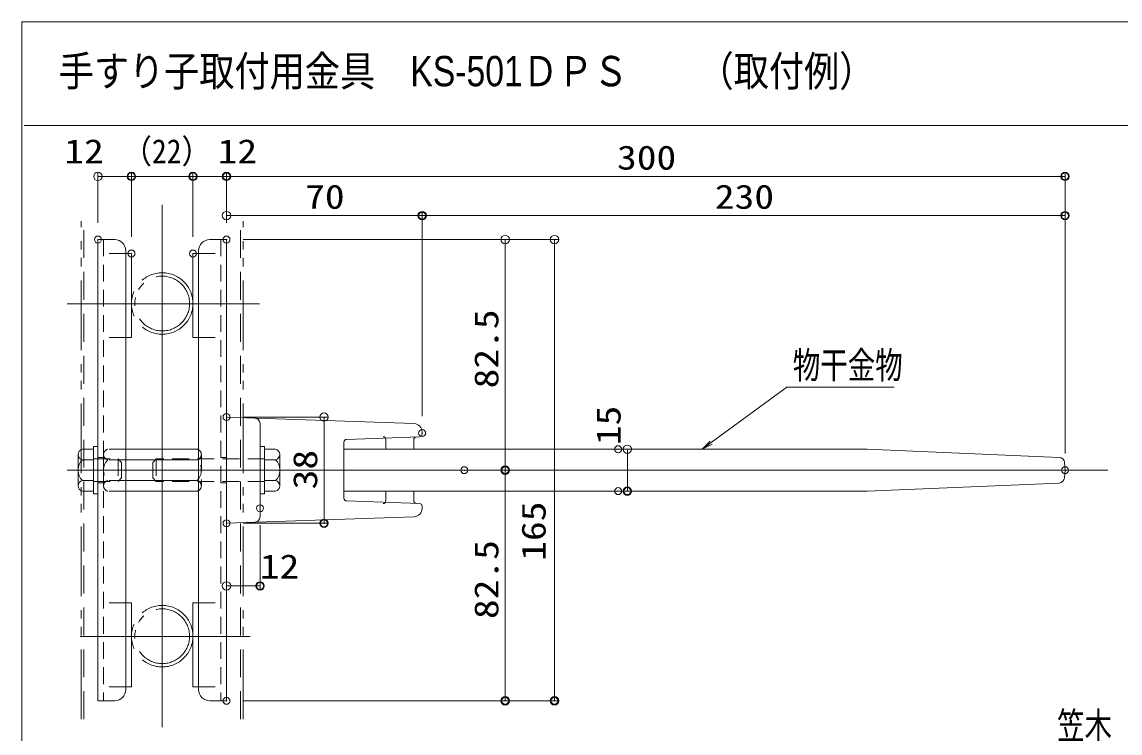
# Model space of a CAD drawing. Units: millimetres, scale not verified. Extents: x -800 to 819, y -554 to 554.
# Drawn here: x -800 to -407.1, y 299.6 to 554 of the extents above; entities that cross this region are included whole.
import ezdxf
from ezdxf.enums import TextEntityAlignment as Align

# ---------------------------------------------------------------- set-up
doc = ezdxf.new("R2010")
doc.units = ezdxf.units.MM
doc.header["$LTSCALE"] = 5
doc.header["$PDMODE"] = 32
doc.header["$PDSIZE"] = 2.5
for name, pattern in [('DASHED1', [1.8, 1.2, -0.6]), ('DASHED2', [3, 2, -1]), ('DOUBLE_CHAIN1', [8.8, 5, -1, 0.6, -0.6, 0.6, -1])]:
    doc.linetypes.add(name, pattern=pattern)
for name, color, linetype, lineweight in [('0-0_zumenwaku', 6, 'Continuous', 9), ('0-2_sunpou', 1, 'Continuous', 9), ('0-3_0', 5, 'DASHED1', 9), ('0-6_06仕上投影', 4, 'Continuous', 9), ('0-7_center', 5, 'Continuous', 9), ('0-8_ﾚｲﾔ2', 3, 'Continuous', 9), ('0-9_レイヤー_1', 5, 'Continuous', 9), ('0-B_MAZ_M', 6, 'DOUBLE_CHAIN1', 9), ('0-C_GRE_SSD', 6, 'DASHED2', 9), ('0-D_DEFPOINTS', 7, 'Continuous', 9)]:
    doc.layers.add(name, color=color, linetype=linetype, lineweight=lineweight)
doc.layers.add('0-1_moji', color=2, linetype='Continuous')
doc.styles.add('ＭＳ ゴシック', font='')
doc.styles.add('ＭＳ Ｐゴシック', font='')
doc.styles.get('ＭＳ ゴシック').set_extended_font_data('MS Gothic')
doc.styles.get('ＭＳ Ｐゴシック').set_extended_font_data('MS PGothic')

# ---------------------------------------------------------------- blocks, each defined once
blk = doc.blocks.new('KﾐM8側')
at = {"layer": '0-3_0', "color": 7, "linetype": 'Continuous'}
blk.add_lwpolyline([(0, 42.5), (-8, 42.5), (-8, -42.5), (0, -42.5)], close=True, dxfattribs=at)
blk = doc.blocks.new('頭部M8')
at = {"layer": '0-3_0', "color": 7, "linetype": 'Continuous'}
for p, q in [((0, 37.5), (0, -37.5)), ((0, 37.5), (19.71, 37.5)), ((27.5, -28.15), (27.5, 28.15)), ((0, 18.76), (19.71, 18.76)), ((0, -18.76), (19.71, -18.76)), ((0, -37.5), (19.71, -37.5))]:
    blk.add_line(p, q, dxfattribs=at)
for centre, radius, start, end in [((17.97, 28.13), 9.53, 280.52945, 79.47055), ((1, 0), 26.5, 314.92181, 45.07819), ((17.97, -28.13), 9.53, 280.52945, 79.47055)]:
    blk.add_arc(centre, radius, start, end, dxfattribs=at)
blk = doc.blocks.new('_ORIGIN')
at = {"layer": '0-3_0', "color": 1, "linetype": 'Continuous'}
blk.add_line((0, 0), (-5, 0), dxfattribs=at)
blk.add_circle((0, 0), 2.5, dxfattribs=at)
blk = doc.blocks.new('MLeader4')
at = {"layer": '0-2_sunpou'}
blk.add_line((-378.101, 294.468), (-429.661, 294.468), dxfattribs=at)
at = {"layer": '0-2_sunpou', "color": 7}
blk.add_line((-348.803, 268.649), (-351.719, 271.387), dxfattribs=at)
at = {"layer": '0-2_sunpou'}
blk.add_lwpolyline([(-351.719, 271.387), (-376.301, 294.468), (-378.101, 294.468)], dxfattribs=at)
at = {"layer": '0-2_sunpou', "color": 7}
blk.add_lwpolyline([(-351.262, 271.873), (-348.803, 268.649), (-352.175, 270.901)], dxfattribs=at)
at = {"layer": '0-2_sunpou', "color": 2, "style": 'ＭＳ ゴシック', "width": 0.75}
blk.add_text('笠木（別途）', height=9.604, dxfattribs=at).set_placement((-429.661, 294.617), align=Align.BOTTOM_LEFT)
blk = doc.blocks.new('MLeader17')
at = {"layer": '0-2_sunpou'}
blk.add_line((-524.566, 423.409), (-487.939, 423.409), dxfattribs=at)
at = {"layer": '0-2_sunpou', "color": 7}
blk.add_line((-556.628, 401.175), (-553.405, 403.544), dxfattribs=at)
at = {"layer": '0-2_sunpou'}
blk.add_lwpolyline([(-553.405, 403.544), (-526.366, 423.409), (-524.566, 423.409)], dxfattribs=at)
at = {"layer": '0-2_sunpou', "color": 7}
blk.add_lwpolyline([(-553.01, 403.006), (-556.628, 401.175), (-553.799, 404.081)], dxfattribs=at)
at = {"layer": '0-2_sunpou', "color": 2, "style": 'ＭＳ ゴシック', "width": 0.75}
blk.add_text('物干金物', height=9.604, dxfattribs=at).set_placement((-524.206, 423.558), align=Align.BOTTOM_LEFT)

msp = doc.modelspace()

# ---------------------------------------------------------------- linework, layer by layer
at = {"layer": '0-0_zumenwaku'}
msp.add_line((-799.2, 516.953), (516, 516.953), dxfattribs=at)
msp.add_lwpolyline([(-800, -554), (800, -554), (800, 554), (-800, 554)], close=True, dxfattribs=at)
at = {"layer": '0-2_sunpou'}
for p, q in [((-772.822, 482.175), (-772.822, 500.246)), ((-760.822, 477.175), (-760.822, 500.246)), ((-760.822, 477.175), (-760.822, 500.246)), ((-738.822, 477.175), (-738.822, 500.246)), ((-738.822, 477.175), (-738.822, 500.246)), ((-726.822, 482.175), (-726.822, 500.246)), ((-726.822, 482.175), (-726.822, 500.246)), ((-426.822, 399.675), (-426.822, 500.246)), ((-769.822, 498.746), (-763.822, 498.746)), ((-757.822, 498.746), (-741.822, 498.746)), ((-735.822, 498.746), (-729.822, 498.746)), ((-723.822, 498.746), (-429.822, 498.746)), ((-726.822, 482.175), (-726.822, 486.236)), ((-723.822, 484.736), (-659.822, 484.736)), ((-656.822, 412.96), (-656.822, 486.236)), ((-656.822, 412.96), (-656.822, 486.236)), ((-653.822, 484.736), (-429.822, 484.736)), ((-426.822, 399.675), (-426.822, 486.236)), ((-720.822, 476.175), (-607.978, 476.175)), ((-720.822, 476.175), (-625.614, 476.175)), ((-627.114, 473.175), (-627.114, 396.675)), ((-609.478, 473.175), (-609.478, 314.175)), ((-720.822, 412.675), (-690.428, 412.675)), ((-691.928, 409.675), (-691.928, 377.675)), ((-580.698, 401.175), (-581.908, 401.175)), ((-583.408, 398.175), (-583.408, 389.175)), ((-635.746, 393.675), (-625.614, 393.675)), ((-635.746, 393.675), (-625.614, 393.675)), ((-627.114, 390.675), (-627.114, 314.175)), ((-580.698, 386.175), (-581.908, 386.175)), ((-720.822, 374.675), (-690.428, 374.675)), ((-714.822, 374.061), (-714.822, 350.783)), ((-726.822, 368.675), (-726.822, 350.783)), ((-723.822, 352.283), (-717.822, 352.283)), ((-720.822, 311.175), (-607.978, 311.175)), ((-720.822, 311.175), (-625.614, 311.175))]:
    msp.add_line(p, q, dxfattribs=at)
at = {"layer": '0-3_0'}
for p, q in [((-770.822, 476.175), (-770.822, 311.175)), ((-728.822, 476.175), (-728.822, 311.175)), ((-762.822, 471.175), (-770.822, 471.175)), ((-736.822, 471.175), (-728.822, 471.175)), ((-762.822, 441.175), (-770.822, 441.175)), ((-736.822, 441.175), (-728.822, 441.175)), ((-762.822, 401.175), (-769.264, 401.175)), ((-737.379, 401.175), (-737.329, 401.175)), ((-774.422, 397.675), (-765.622, 397.675)), ((-770.822, 398.175), (-772.822, 398.175)), ((-770.822, 399.305), (-770.822, 388.046)), ((-762.822, 397.428), (-769.264, 397.428)), ((-765.622, 397.675), (-764.422, 396.475)), ((-765.622, 397.675), (-765.622, 389.675)), ((-752.022, 397.675), (-753.222, 396.475)), ((-713.222, 397.675), (-752.022, 397.675)), ((-752.022, 397.675), (-752.022, 389.675)), ((-737.379, 397.428), (-737.329, 397.428)), ((-735.822, 399.305), (-735.822, 388.046)), ((-728.822, 398.175), (-726.822, 398.175)), ((-764.422, 396.475), (-764.422, 390.875)), ((-753.222, 396.475), (-753.222, 390.875)), ((-774.422, 389.675), (-765.622, 389.675)), ((-770.822, 389.175), (-772.822, 389.175)), ((-762.822, 389.923), (-769.264, 389.923)), ((-765.622, 389.675), (-764.422, 390.875)), ((-752.022, 389.675), (-753.222, 390.875)), ((-713.222, 389.675), (-752.022, 389.675)), ((-737.379, 389.923), (-737.329, 389.923)), ((-728.822, 389.175), (-726.822, 389.175)), ((-762.822, 386.175), (-769.264, 386.175)), ((-737.379, 386.175), (-737.329, 386.175)), ((-762.822, 346.175), (-770.822, 346.175)), ((-736.822, 346.175), (-728.822, 346.175)), ((-762.822, 316.175), (-770.822, 316.175)), ((-736.822, 316.175), (-728.822, 316.175))]:
    msp.add_line(p, q, dxfattribs=at)
for centre, radius, start, end in [((-768.916, 399.302), 1.906, 100.52945, 259.47055), ((-737.727, 399.302), 1.906, 280.52945, 79.47055), ((-765.522, 393.675), 5.3, 134.92181, 225.07819), ((-741.122, 393.675), 5.3, 314.92181, 45.07819), ((-768.916, 388.049), 1.906, 100.52945, 259.47055), ((-737.727, 388.049), 1.906, 280.52945, 79.47055)]:
    msp.add_arc(centre, radius, start, end, dxfattribs=at)
at = {"layer": '0-6_06仕上投影'}
for p, q in [((-766.822, 476.175), (-772.822, 476.175)), ((-772.822, 476.175), (-772.822, 311.175)), ((-732.822, 476.175), (-726.822, 476.175)), ((-726.822, 476.175), (-726.822, 311.175)), ((-762.822, 472.175), (-762.822, 315.175)), ((-736.822, 472.175), (-736.822, 315.175)), ((-760.822, 471.175), (-762.822, 471.175)), ((-760.822, 471.175), (-760.822, 441.175)), ((-738.822, 471.175), (-736.822, 471.175)), ((-738.822, 471.175), (-738.822, 441.175)), ((-760.822, 441.175), (-762.822, 441.175)), ((-738.822, 441.175), (-736.822, 441.175)), ((-760.822, 346.175), (-762.822, 346.175)), ((-760.822, 316.175), (-760.822, 346.175)), ((-738.822, 346.175), (-736.822, 346.175)), ((-738.822, 316.175), (-738.822, 346.175)), ((-760.822, 316.175), (-762.822, 316.175)), ((-738.822, 316.175), (-736.822, 316.175)), ((-766.822, 311.175), (-772.822, 311.175)), ((-732.822, 311.175), (-726.822, 311.175))]:
    msp.add_line(p, q, dxfattribs=at)
for centre, start, end in [((-766.822, 472.175), 0, 90), ((-732.822, 472.175), 90, 180), ((-766.822, 315.175), 270, 0), ((-732.822, 315.175), 180, 270)]:
    msp.add_arc(centre, 4, start, end, dxfattribs=at)
at = {"layer": '0-7_center'}
for p, q in [((-749.821, 301.704), (-749.821, 488.54)), ((-715.022, 453.175), (-783.819, 453.175)), ((-411.533, 393.675), (-783.819, 393.675)), ((-718.316, 334.175), (-779.144, 334.175))]:
    msp.add_line(p, q, dxfattribs=at)
at = {"layer": '0-8_ﾚｲﾔ2'}
for p, q in [((-726.822, 412.675), (-659.717, 410.332)), ((-726.822, 412.675), (-726.822, 374.675)), ((-714.822, 376.85), (-714.822, 410.501)), ((-683.856, 404.676), (-657.787, 405.586)), ((-669.822, 404.654), (-669.822, 401.175)), ((-656.822, 407.334), (-656.822, 406.586)), ((-684.822, 403.676), (-684.822, 393.675)), ((-497.622, 401.175), (-684.822, 401.175)), ((-659.822, 404.549), (-659.822, 401.175)), ((-497.622, 401.175), (-428.875, 398.262)), ((-684.822, 383.674), (-684.822, 393.675)), ((-427.064, 390.908), (-426.822, 393.675)), ((-426.963, 396.369), (-426.822, 393.675)), ((-497.622, 386.175), (-428.971, 389.084)), ((-497.622, 386.175), (-684.822, 386.175)), ((-669.822, 382.697), (-669.822, 386.175)), ((-659.822, 382.801), (-659.822, 386.175)), ((-683.856, 382.675), (-657.787, 381.765)), ((-656.822, 380.017), (-656.822, 380.765)), ((-726.822, 374.675), (-659.717, 377.019))]:
    msp.add_line(p, q, dxfattribs=at)
for centre, radius, start, end in [((-716.822, 410.325), 2, 0, 88), ((-659.822, 407.334), 3, 0, 88), ((-683.822, 403.676), 1, 92, 180), ((-670.822, 404.654), 1, 0, 87), ((-658.822, 404.549), 1, 92, 180), ((-657.822, 406.586), 1, 272, 0), ((-428.96, 396.264), 2, 3, 87.57366), ((-429.056, 391.082), 2, 272.42634, 355), ((-683.822, 383.674), 1, 180, 268), ((-670.822, 382.697), 1, 273, 0), ((-658.822, 382.801), 1, 180, 268), ((-657.822, 380.765), 1, 0, 88), ((-659.822, 380.017), 3, 272, 0), ((-716.822, 377.026), 2, 272, 0)]:
    msp.add_arc(centre, radius, start, end, dxfattribs=at)
at = {"layer": '0-9_レイヤー_1'}
for p, q in [((-737.379, 401.175), (-762.822, 401.175)), ((-774.422, 397.675), (-774.422, 389.675)), ((-737.379, 397.428), (-762.822, 397.428)), ((-713.222, 397.675), (-713.222, 389.675)), ((-737.379, 389.923), (-762.822, 389.923)), ((-737.379, 386.175), (-762.822, 386.175))]:
    msp.add_line(p, q, dxfattribs=at)
at = {"layer": '0-B_MAZ_M'}
for p, q in [((-778.821, 304.579), (-778.821, 482.772)), ((-720.821, 304.579), (-720.821, 482.772))]:
    msp.add_line(p, q, dxfattribs=at)
for centre, radius in [((-749.821, 453.281), 11), ((-749.821, 453.281), 9.8), ((-749.821, 334.281), 11), ((-749.821, 334.281), 9.8)]:
    msp.add_circle(centre, radius, dxfattribs=at)
at = {"layer": '0-C_GRE_SSD'}
for p, q in [((-777.821, 304.579), (-777.821, 482.772)), ((-721.821, 304.579), (-721.821, 482.772))]:
    msp.add_line(p, q, dxfattribs=at)
at = {"layer": '0-D_DEFPOINTS'}
for p in [(-760.822, 498.746), (-738.822, 498.746), (-726.822, 498.746), (-426.822, 498.746), (-656.822, 484.736), (-426.822, 484.736), (-772.822, 476.175), (-726.822, 476.175), (-760.822, 471.175), (-738.822, 471.175), (-726.822, 412.675), (-656.822, 406.96), (-586.698, 401.175), (-641.746, 393.675), (-627.114, 393.675), (-426.822, 393.675), (-426.822, 393.675), (-586.698, 386.175), (-583.408, 386.175), (-714.822, 380.061), (-726.822, 374.675), (-691.928, 374.675), (-714.822, 352.283), (-726.822, 311.175), (-627.114, 311.175), (-609.478, 311.175)]:
    msp.add_point(p, dxfattribs=at)

# ---------------------------------------------------------------- block references
at = {"layer": '0-2_sunpou', "xscale": 0.6, "yscale": 0.6}
for p, rotation in [((-772.822, 498.746), 180), ((-760.822, 498.746), 180), ((-738.822, 498.746), 180), ((-726.822, 498.746), 180), ((-726.822, 484.736), 180), ((-656.822, 484.736), 180), ((-627.114, 476.175), 90), ((-609.478, 476.175), 90), ((-691.928, 412.675), 90), ((-583.408, 401.175), 90), ((-627.114, 393.675), 270), ((-627.114, 393.675), 90), ((-583.408, 386.175), 270), ((-691.928, 374.675), 270), ((-726.822, 352.283), 180), ((-627.114, 311.175), 270), ((-609.478, 311.175), 270)]:
    msp.add_blockref('_ORIGIN', p, dxfattribs=dict(at, rotation=rotation))
for p in [(-760.822, 498.746), (-738.822, 498.746), (-726.822, 498.746), (-426.822, 498.746), (-656.822, 484.736), (-426.822, 484.736), (-714.822, 352.283)]:
    msp.add_blockref('_ORIGIN', p, dxfattribs=at)
at = {"layer": '0-2_sunpou'}
for name in ['MLeader17', 'MLeader4']:
    msp.add_blockref(name, (0, 0), dxfattribs=at)
at = {"layer": '0-9_レイヤー_1', "yscale": 0.2}
for name, p, xscale in [('頭部M8', (-774.422, 393.675), -0.2), ('KﾐM8側', (-774.422, 393.675), -0.2), ('KﾐM8側', (-713.222, 393.675), 0.2), ('頭部M8', (-713.222, 393.675), 0.2)]:
    msp.add_blockref(name, p, dxfattribs=dict(at, xscale=xscale))

# ---------------------------------------------------------------- texts
at = {"layer": '0-1_moji', "style": 'ＭＳ Ｐゴシック', "width": 0.85}
msp.add_text('手すり子取付用金具\u3000KS-501ＤＰＳ\u3000\u3000（取付例）', height=10.85, dxfattribs=at).set_placement((-786.858, 527.743), align=Align.BOTTOM_LEFT)
at = {"layer": '0-2_sunpou', "color": 2, "style": 'ＭＳ ゴシック'}
for s, width, p in [('12', 1.2, (-784.853, 500.83)), ('（22）', 0.9, (-764.119, 500.83)), ('12', 1.2, (-729.988, 500.83)), ('300', 1.2, (-587.107, 498.58)), ('70', 1.2, (-698.679, 484.571)), ('230', 1.2, (-552.107, 484.571)), ('12', 1.2, (-714.893, 352.325))]:
    msp.add_text(s, height=8.651, dxfattribs=dict(at, width=width)).set_placement(p, align=Align.BOTTOM_LEFT)
at = {"layer": '0-2_sunpou', "color": 2, "style": 'ＭＳ ゴシック', "width": 1.2}
for s, p in [('82.5', (-626.949, 422.925)), ('15', (-583.243, 402.62)), ('38', (-691.762, 386.818)), ('165', (-610.041, 361.268)), ('82.5', (-626.949, 340.425))]:
    msp.add_text(s, height=8.651, rotation=90, dxfattribs=at).set_placement(p, align=Align.BOTTOM_LEFT)

doc.saveas('drawing.dxf')
